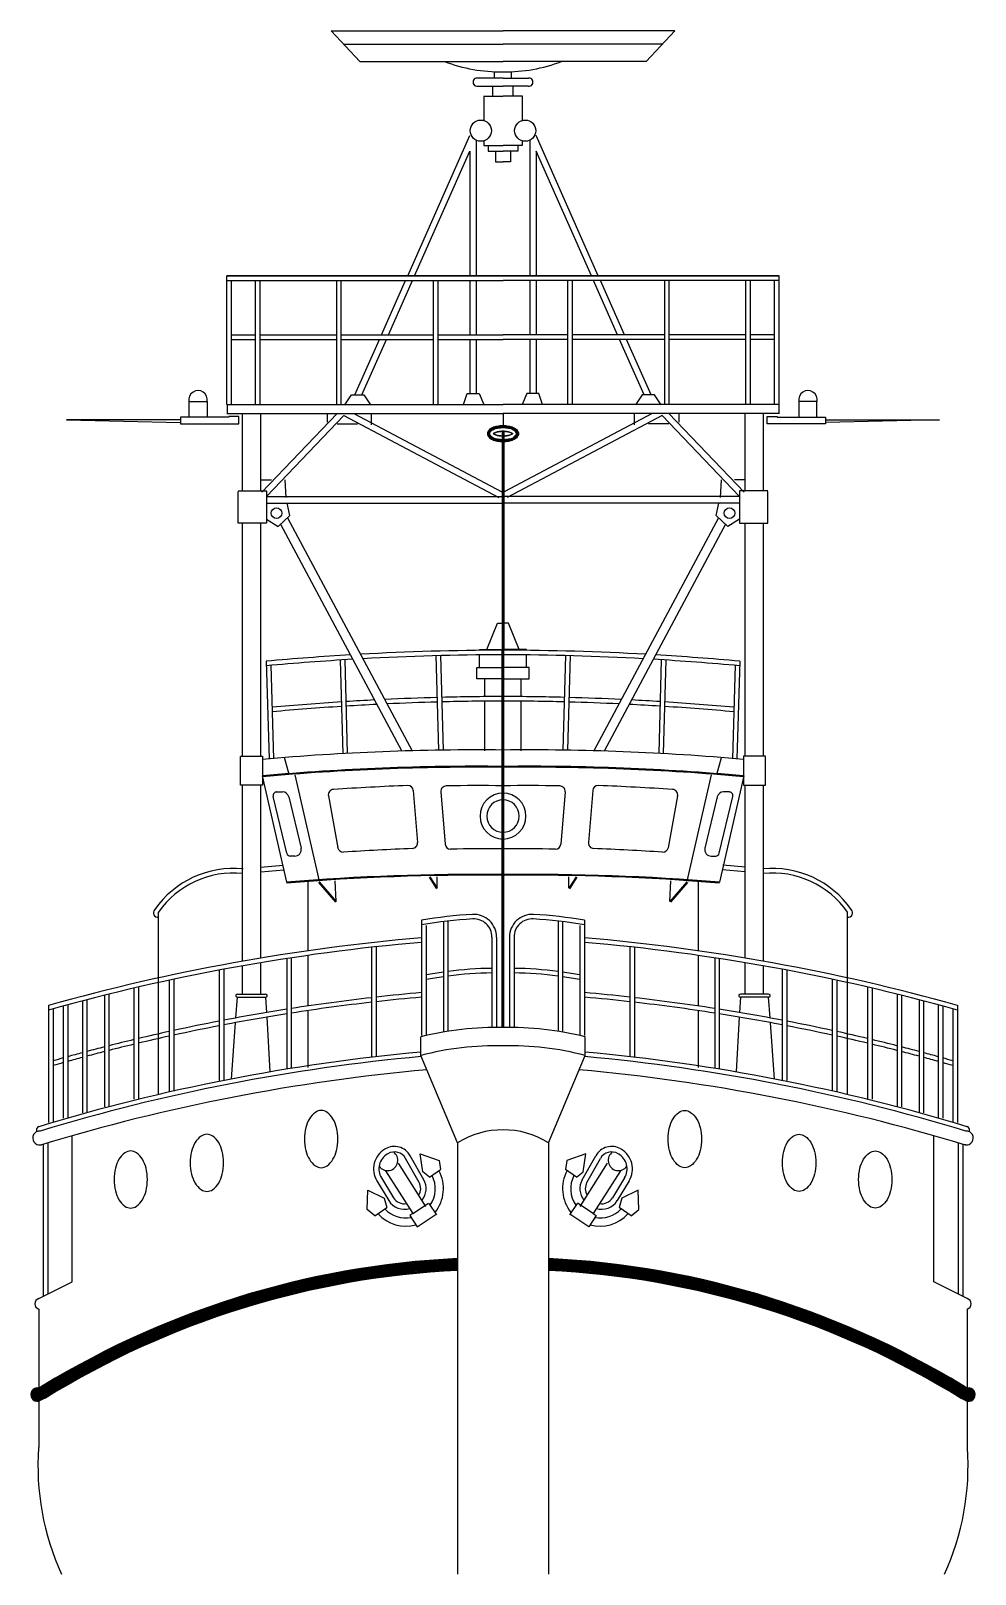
# Model space of a CAD drawing. Extents: x -4.7 to 5.7, y 0 to 17.
import ezdxf

# ---------------------------------------------------------------- set-up
doc = ezdxf.new("R2010")
doc.units = 0
doc.linetypes.add('CONTINUA', pattern=[0])
doc.layers.get('0').update_dxf_attribs({"linetype": 'CONTINUA'})

msp = doc.modelspace()

# ---------------------------------------------------------------- linework, layer by layer
at = {"color": 0}
for p, q in [((-1.388, 16.957), (-1.073, 16.62)), ((-1.388, 16.957), (0.5, 16.957)), ((-1.249, 16.809), (0.5, 16.809)), ((2.388, 16.957), (0.5, 16.957)), ((2.249, 16.809), (0.5, 16.809)), ((2.388, 16.957), (2.073, 16.62)), ((-1.073, 16.62), (0.5, 16.62)), ((2.073, 16.62), (0.5, 16.62)), ((0.405, 16.434), (0.405, 16.506)), ((0.595, 16.434), (0.595, 16.506)), ((0.5, 16.438), (0.219, 16.438)), ((0.223, 16.349), (0.5, 16.349)), ((0.389, 16.236), (0.389, 16.345)), ((0.5, 16.438), (0.781, 16.438)), ((0.777, 16.349), (0.5, 16.349)), ((0.611, 16.236), (0.611, 16.345)), ((0.288, 16.244), (0.288, 15.965)), ((0.288, 16.24), (0.498, 16.24)), ((0.712, 16.24), (0.502, 16.24)), ((0.712, 16.244), (0.712, 15.965)), ((-0.547, 14.265), (0.136, 15.808)), ((1.547, 14.265), (0.864, 15.808)), ((-0.471, 14.265), (0.136, 15.635)), ((0.136, 15.635), (0.136, 14.265)), ((0.206, 15.754), (0.206, 14.265)), ((0.288, 15.75), (0.288, 15.698)), ((0.288, 15.698), (0.5, 15.698)), ((0.336, 15.698), (0.336, 15.633)), ((0.336, 15.633), (0.5, 15.633)), ((0.417, 15.633), (0.417, 15.516)), ((0.712, 15.698), (0.5, 15.698)), ((0.664, 15.633), (0.5, 15.633)), ((0.583, 15.633), (0.583, 15.516)), ((0.664, 15.698), (0.664, 15.633)), ((0.712, 15.75), (0.712, 15.698)), ((0.794, 15.754), (0.794, 14.265)), ((0.864, 15.635), (0.864, 14.265)), ((1.471, 14.265), (0.864, 15.635)), ((0.417, 15.516), (0.5, 15.516)), ((0.583, 15.516), (0.5, 15.516)), ((-2.533, 12.852), (-2.533, 14.265)), ((-2.533, 14.265), (0.5, 14.265)), ((0.5, 14.265), (-2.533, 14.265)), ((-1.167, 14.265), (0.5, 14.265)), ((2.167, 14.265), (0.5, 14.265)), ((0.5, 14.265), (3.533, 14.265)), ((3.533, 14.265), (0.5, 14.265)), ((3.533, 12.852), (3.533, 14.265)), ((-2.533, 14.215), (0.5, 14.215)), ((-2.483, 12.852), (-2.483, 14.215)), ((-2.219, 12.852), (-2.219, 14.215)), ((-2.169, 12.852), (-2.169, 14.215)), ((-1.327, 12.852), (-1.327, 14.215)), ((-1.277, 12.852), (-1.277, 14.215)), ((-0.835, 13.615), (-0.57, 14.215)), ((-0.759, 13.615), (-0.493, 14.215)), ((-0.262, 12.852), (-0.262, 14.215)), ((-0.212, 12.852), (-0.212, 14.215)), ((0.136, 14.215), (0.136, 13.615)), ((0.206, 14.215), (0.206, 13.615)), ((3.533, 14.215), (0.5, 14.215)), ((0.794, 14.215), (0.794, 13.615)), ((0.864, 14.215), (0.864, 13.615)), ((1.212, 12.852), (1.212, 14.215)), ((1.262, 12.852), (1.262, 14.215)), ((1.759, 13.615), (1.493, 14.215)), ((1.835, 13.615), (1.57, 14.215)), ((2.277, 12.852), (2.277, 14.215)), ((2.327, 12.852), (2.327, 14.215)), ((3.169, 12.852), (3.169, 14.215)), ((3.219, 12.852), (3.219, 14.215)), ((3.483, 12.852), (3.483, 14.215)), ((-2.483, 13.615), (-2.219, 13.615)), ((-2.169, 13.615), (-1.327, 13.615)), ((-1.277, 13.615), (-0.262, 13.615)), ((-0.212, 13.615), (0.5, 13.615)), ((1.212, 13.615), (0.5, 13.615)), ((2.277, 13.615), (1.262, 13.615)), ((3.169, 13.615), (2.327, 13.615)), ((3.483, 13.615), (3.219, 13.615)), ((-2.483, 13.565), (-2.219, 13.565)), ((-2.169, 13.565), (-1.327, 13.565)), ((-1.277, 13.565), (-0.262, 13.565)), ((-1.126, 12.958), (-0.858, 13.565)), ((-1.05, 12.958), (-0.781, 13.565)), ((-0.212, 13.565), (0.5, 13.565)), ((0.136, 13.565), (0.136, 12.972)), ((0.206, 13.565), (0.206, 12.972)), ((1.212, 13.565), (0.5, 13.565)), ((0.794, 13.565), (0.794, 12.972)), ((0.864, 13.565), (0.864, 12.972)), ((2.277, 13.565), (1.262, 13.565)), ((2.05, 12.958), (1.781, 13.565)), ((2.126, 12.958), (1.858, 13.565)), ((3.169, 13.565), (2.327, 13.565)), ((3.483, 13.565), (3.219, 13.565)), ((-1.237, 12.848), (-1.164, 12.958)), ((-1.164, 12.958), (-1.027, 12.958)), ((-1.027, 12.958), (-0.954, 12.848)), ((0.066, 12.852), (0.107, 12.972)), ((0.107, 12.972), (0.237, 12.972)), ((0.237, 12.972), (0.289, 12.852)), ((0.763, 12.972), (0.711, 12.852)), ((0.893, 12.972), (0.763, 12.972)), ((0.934, 12.852), (0.893, 12.972)), ((2.027, 12.958), (1.954, 12.848)), ((2.164, 12.958), (2.027, 12.958)), ((2.237, 12.848), (2.164, 12.958)), ((-2.949, 12.885), (-2.748, 12.885)), ((-2.949, 12.711), (-2.949, 12.885)), ((-2.748, 12.885), (-2.748, 12.711)), ((-2.533, 12.852), (0.5, 12.852)), ((-2.533, 12.752), (0.5, 12.752)), ((-2.528, 12.848), (-2.528, 12.747)), ((-2.51, 12.72), (-2.51, 12.711)), ((-2.4, 12.72), (-2.51, 12.72)), ((-2.4, 12.638), (-2.4, 12.72)), ((-2.361, 11.904), (-2.361, 12.752)), ((-2.161, 11.904), (-2.161, 12.752)), ((-2.148, 11.888), (-1.322, 12.752)), ((-2.098, 11.839), (-1.247, 12.729)), ((-1.43, 12.747), (-1.43, 12.656)), ((-1.247, 12.729), (0.456, 11.831)), ((-1.14, 12.752), (0.489, 11.893)), ((-0.944, 12.628), (-0.944, 12.747)), ((3.533, 12.852), (0.5, 12.852)), ((0.5, 12.752), (0.5, 12.617)), ((3.533, 12.752), (0.5, 12.752)), ((0.5, 12.752), (0.5, 12.617)), ((2.14, 12.752), (0.511, 11.893)), ((2.247, 12.729), (0.544, 11.831)), ((1.944, 12.628), (1.944, 12.747)), ((3.098, 11.839), (2.247, 12.729)), ((3.148, 11.888), (2.322, 12.752)), ((2.43, 12.747), (2.43, 12.656)), ((3.161, 11.904), (3.161, 12.752)), ((3.361, 11.904), (3.361, 12.752)), ((3.4, 12.638), (3.4, 12.72)), ((3.4, 12.72), (3.51, 12.72)), ((3.51, 12.72), (3.51, 12.711)), ((3.528, 12.848), (3.528, 12.747)), ((3.949, 12.885), (3.748, 12.885)), ((3.748, 12.885), (3.748, 12.711)), ((3.949, 12.711), (3.949, 12.885)), ((-4.295, 12.682), (-3.041, 12.655)), ((-3.041, 12.682), (-4.295, 12.682)), ((-3.041, 12.711), (-3.041, 12.638)), ((-2.51, 12.711), (-3.041, 12.711)), ((-3.041, 12.638), (-2.4, 12.638)), ((-1.32, 12.638), (-1.1, 12.638)), ((0.49, 12.557), (0.49, 10.153)), ((0.5, 12.557), (0.5, 10.153)), ((0.5, 12.557), (0.5, 10.153)), ((0.51, 12.557), (0.51, 10.153)), ((2.32, 12.638), (2.1, 12.638)), ((4.041, 12.638), (3.4, 12.638)), ((3.51, 12.711), (4.041, 12.711)), ((4.041, 12.711), (4.041, 12.638)), ((4.041, 12.682), (5.295, 12.682)), ((5.295, 12.682), (4.041, 12.655)), ((-2.409, 11.904), (-2.098, 11.904)), ((-2.409, 11.547), (-2.409, 11.895)), ((-2.162, 12.024), (-2.043, 12.024)), ((-2.098, 11.904), (-2.098, 11.547)), ((-1.896, 12.024), (-1.887, 11.831)), ((2.896, 12.024), (2.887, 11.831)), ((3.162, 12.024), (3.043, 12.024)), ((3.409, 11.904), (3.098, 11.904)), ((3.098, 11.904), (3.098, 11.547)), ((3.409, 11.547), (3.409, 11.895)), ((-2.098, 11.839), (0.5, 11.839)), ((-2.098, 11.769), (0.5, 11.769)), ((-1.842, 11.63), (-1.869, 11.767)), ((3.098, 11.839), (0.5, 11.839)), ((3.098, 11.769), (0.5, 11.769)), ((2.842, 11.63), (2.869, 11.767)), ((-2.098, 11.547), (-2.409, 11.547)), ((-2.361, 8.986), (-2.361, 11.547)), ((-2.161, 8.986), (-2.161, 11.547)), ((-2.098, 11.593), (-1.97, 11.51)), ((-1.97, 11.51), (-1.842, 11.63)), ((-1.943, 11.535), (-0.611, 9.043)), ((-1.867, 11.606), (-0.499, 9.046)), ((2.867, 11.606), (1.499, 9.046)), ((2.943, 11.535), (1.611, 9.043)), ((2.97, 11.51), (2.842, 11.63)), ((3.098, 11.593), (2.97, 11.51)), ((3.098, 11.547), (3.409, 11.547)), ((3.161, 8.986), (3.161, 11.547)), ((3.361, 8.986), (3.361, 11.547)), ((0.323, 10.158), (0.439, 10.449)), ((0.439, 10.449), (0.49, 10.449)), ((0.561, 10.449), (0.51, 10.449)), ((0.677, 10.158), (0.561, 10.449)), ((-2.1, 10.031), (-2.07, 8.957)), ((-1.289, 10.044), (-1.26, 9.016)), ((-1.239, 10.047), (-1.21, 9.017)), ((-0.236, 10.092), (-0.207, 9.052)), ((-0.186, 10.093), (-0.157, 9.053)), ((0.241, 10.151), (0.241, 10.158)), ((0.241, 10.158), (0.49, 10.158)), ((0.241, 9.96), (0.241, 10.101)), ((0.49, 6.006), (0.49, 10.153)), ((0.5, 6.005), (0.5, 10.153)), ((0.5, 6.005), (0.5, 10.153)), ((0.759, 10.158), (0.51, 10.158)), ((0.51, 6.006), (0.51, 10.153)), ((0.759, 10.151), (0.759, 10.158)), ((0.759, 9.96), (0.759, 10.101)), ((1.186, 10.093), (1.157, 9.053)), ((1.236, 10.092), (1.207, 9.052)), ((2.239, 10.047), (2.21, 9.017)), ((2.289, 10.044), (2.26, 9.016)), ((3.1, 10.031), (3.07, 8.957)), ((-2.049, 9.986), (-2.02, 8.958)), ((0.212, 9.96), (0.49, 9.96)), ((0.212, 9.837), (0.212, 9.96)), ((0.49, 9.837), (0.212, 9.837)), ((0.299, 9.642), (0.299, 9.837)), ((0.788, 9.96), (0.51, 9.96)), ((0.51, 9.837), (0.788, 9.837)), ((0.701, 9.642), (0.701, 9.837)), ((0.788, 9.837), (0.788, 9.96)), ((3.049, 9.986), (3.02, 8.958)), ((0.299, 9.045), (0.299, 9.592)), ((0.701, 9.045), (0.701, 9.592)), ((-2.385, 8.986), (-2.141, 8.986)), ((-2.385, 8.668), (-2.385, 8.983)), ((-2.141, 8.986), (-2.141, 8.668)), ((-1.847, 8.786), (-1.901, 8.971)), ((2.847, 8.786), (2.901, 8.971)), ((3.385, 8.986), (3.141, 8.986)), ((3.141, 8.986), (3.141, 8.668)), ((3.385, 8.668), (3.385, 8.983)), ((-2.141, 8.668), (-2.385, 8.668)), ((-2.361, 6.734), (-2.361, 8.668)), ((-2.161, 6.769), (-2.161, 8.668)), ((-2.145, 8.771), (-1.878, 7.602)), ((-1.787, 8.782), (-1.52, 7.613)), ((2.787, 8.782), (2.52, 7.613)), ((3.145, 8.771), (2.878, 7.602)), ((3.141, 8.668), (3.385, 8.668)), ((3.161, 6.769), (3.161, 8.668)), ((3.361, 6.734), (3.361, 8.668)), ((-1.875, 7.921), (-2.023, 8.546)), ((-1.984, 8.594), (-1.921, 8.594)), ((-1.853, 8.541), (-1.718, 7.975)), ((-1.418, 8.551), (-1.316, 7.982)), ((-0.485, 8.611), (-0.439, 8.038)), ((-0.182, 8.595), (-0.136, 8.021)), ((1.182, 8.595), (1.136, 8.021)), ((1.485, 8.611), (1.439, 8.038)), ((2.418, 8.551), (2.316, 7.982)), ((2.853, 8.541), (2.718, 7.975)), ((2.875, 7.921), (3.023, 8.546)), ((2.984, 8.594), (2.921, 8.594)), ((-1.786, 7.889), (-1.836, 7.889)), ((2.786, 7.889), (2.836, 7.889)), ((-2.165, 7.767), (-1.913, 7.788)), ((-2.161, 7.717), (-1.909, 7.738)), ((-0.311, 7.657), (-0.23, 7.531)), ((-0.302, 7.662), (-0.222, 7.537)), ((-0.222, 7.537), (-0.222, 7.662)), ((1.302, 7.662), (1.222, 7.537)), ((1.222, 7.537), (1.222, 7.662)), ((1.311, 7.657), (1.23, 7.531)), ((3.161, 7.717), (2.909, 7.738)), ((3.165, 7.767), (2.913, 7.788)), ((-1.643, 7.611), (-1.643, 6.849)), ((-1.528, 7.601), (-1.34, 7.385)), ((-1.52, 7.607), (-1.333, 7.391)), ((-1.333, 7.391), (-1.343, 7.618)), ((2.333, 7.391), (2.343, 7.618)), ((2.52, 7.607), (2.333, 7.391)), ((2.528, 7.601), (2.34, 7.385)), ((2.643, 7.611), (2.643, 6.849)), ((0.5, 6.005), (0.5, 7.318)), ((0.5, 6.005), (0.5, 7.318)), ((-3.284, 5.269), (-3.284, 7.273)), ((-0.394, 7.184), (-0.394, 5.919)), ((-0.344, 7.127), (-0.344, 5.919)), ((-0.155, 7.167), (-0.155, 5.965)), ((-0.105, 7.173), (-0.105, 5.965)), ((1.105, 7.173), (1.105, 5.965)), ((1.155, 7.167), (1.155, 5.965)), ((1.344, 7.127), (1.344, 5.919)), ((1.394, 7.184), (1.394, 5.919)), ((4.284, 5.269), (4.284, 7.273)), ((0.379, 6.999), (0.379, 6.006)), ((0.429, 6.999), (0.429, 6.006)), ((0.571, 6.999), (0.571, 6.006)), ((0.621, 6.999), (0.621, 6.006)), ((-1.643, 6.799), (-1.643, 6.243)), ((-0.944, 6.888), (-0.944, 5.686)), ((-0.894, 6.893), (-0.894, 5.686)), ((1.894, 6.893), (1.894, 5.686)), ((1.944, 6.888), (1.944, 5.686)), ((2.643, 6.799), (2.643, 6.243)), ((-2.618, 6.636), (-2.618, 5.424)), ((-2.568, 6.646), (-2.568, 5.424)), ((-2.361, 6.371), (-2.361, 6.684)), ((-2.161, 6.371), (-2.161, 6.718)), ((-1.876, 6.764), (-1.876, 5.557)), ((-1.826, 6.772), (-1.826, 5.557)), ((2.826, 6.772), (2.826, 5.557)), ((2.876, 6.764), (2.876, 5.557)), ((3.161, 6.371), (3.161, 6.718)), ((3.361, 6.371), (3.361, 6.684)), ((3.568, 6.646), (3.568, 5.424)), ((3.618, 6.636), (3.618, 5.424)), ((-3.504, 6.45), (-3.504, 5.217)), ((-3.166, 6.526), (-3.166, 5.308)), ((-3.116, 6.537), (-3.116, 5.308)), ((4.116, 6.537), (4.116, 5.308)), ((4.166, 6.526), (4.166, 5.308)), ((4.504, 6.45), (4.504, 5.217)), ((-4.12, 6.299), (-4.12, 5.07)), ((-4.07, 6.312), (-4.07, 5.07)), ((-3.878, 6.36), (-3.878, 5.135)), ((-3.828, 6.373), (-3.828, 5.135)), ((-3.554, 6.439), (-3.554, 5.217)), ((-2.434, 6.111), (-2.417, 6.341)), ((-2.417, 6.371), (-2.108, 6.371)), ((-2.417, 6.341), (-2.108, 6.341)), ((-2.108, 6.341), (-2.098, 6.171)), ((3.108, 6.341), (3.098, 6.171)), ((3.417, 6.371), (3.108, 6.371)), ((3.417, 6.341), (3.108, 6.341)), ((3.434, 6.111), (3.417, 6.341)), ((4.554, 6.439), (4.554, 5.217)), ((4.828, 6.373), (4.828, 5.135)), ((4.878, 6.36), (4.878, 5.135)), ((5.07, 6.312), (5.07, 5.07)), ((5.12, 6.299), (5.12, 5.07)), ((-4.491, 6.25), (-4.491, 4.964)), ((-4.441, 6.212), (-4.441, 4.964)), ((-4.33, 6.243), (-4.33, 5.011)), ((-4.28, 6.256), (-4.28, 5.011)), ((-2.095, 6.121), (-2.061, 5.518)), ((-1.643, 6.192), (-1.643, 5.568)), ((2.643, 6.192), (2.643, 5.568)), ((3.095, 6.121), (3.061, 5.518)), ((5.28, 6.256), (5.28, 5.011)), ((5.33, 6.243), (5.33, 5.011)), ((5.441, 6.212), (5.441, 4.964)), ((5.491, 6.25), (5.491, 4.964)), ((-2.484, 5.44), (-2.438, 6.06)), ((3.484, 5.44), (3.438, 6.06)), ((-0.402, 5.699), (-0.402, 5.905)), ((1.402, 5.699), (1.402, 5.905)), ((0, 4.739), (-0.402, 5.699)), ((1, 4.739), (1.402, 5.699)), ((-4.232, 3.213), (-4.232, 4.816)), ((5.232, 3.213), (5.232, 4.816)), ((-4.583, 4.716), (-4.569, 4.717)), ((-4.55, 4.716), (-4.55, 3.053)), ((-4.5, 4.738), (-4.5, 3.078)), ((-0.794, 4.672), (-0.8, 4.668)), ((-0.37, 4.333), (-0.519, 4.597)), ((-0.411, 4.619), (-0.201, 4.546)), ((-0.382, 4.419), (-0.411, 4.619)), ((0, 4.739), (0, 0)), ((1, 4.739), (1, 0)), ((1.411, 4.619), (1.201, 4.546)), ((1.37, 4.333), (1.519, 4.597)), ((1.382, 4.419), (1.411, 4.619)), ((1.794, 4.672), (1.8, 4.668)), ((5.5, 4.738), (5.5, 3.078)), ((5.55, 4.716), (5.55, 3.053)), ((5.583, 4.716), (5.569, 4.717)), ((-0.79, 4.43), (-0.49, 3.963)), ((-0.346, 4.039), (-0.649, 4.517)), ((-0.422, 4.303), (-0.571, 4.568)), ((-0.306, 4.362), (-0.382, 4.419)), ((-0.306, 4.362), (-0.187, 4.446)), ((-0.201, 4.546), (-0.186, 4.445)), ((1.201, 4.546), (1.186, 4.445)), ((1.306, 4.362), (1.187, 4.446)), ((1.306, 4.362), (1.382, 4.419)), ((1.346, 4.039), (1.649, 4.517)), ((1.422, 4.303), (1.571, 4.568)), ((1.79, 4.43), (1.49, 3.963)), ((-0.887, 4.323), (-0.754, 4.105)), ((-0.836, 4.354), (-0.703, 4.136)), ((1.836, 4.354), (1.703, 4.136)), ((1.887, 4.323), (1.754, 4.105)), ((-0.993, 4.007), (-0.985, 4.217)), ((-0.985, 4.217), (-0.805, 4.13)), ((-0.805, 4.13), (-0.776, 4.028)), ((-0.49, 3.963), (-0.317, 4.076)), ((-0.313, 4.072), (-0.23, 3.949)), ((1.313, 4.072), (1.23, 3.949)), ((1.49, 3.963), (1.317, 4.076)), ((1.805, 4.13), (1.776, 4.028)), ((1.985, 4.217), (1.805, 4.13)), ((1.993, 4.007), (1.985, 4.217)), ((-0.906, 3.938), (-0.993, 4.007)), ((-0.906, 3.938), (-0.776, 4.028)), ((-0.49, 3.963), (-0.523, 3.942)), ((-0.523, 3.942), (-0.443, 3.815)), ((-0.443, 3.815), (-0.233, 3.954)), ((1.443, 3.815), (1.233, 3.954)), ((1.523, 3.942), (1.443, 3.815)), ((1.49, 3.963), (1.523, 3.942)), ((1.906, 3.938), (1.776, 4.028)), ((1.906, 3.938), (1.993, 4.007)), ((-4.6, 3.028), (-4.232, 3.213)), ((5.6, 3.028), (5.232, 3.213)), ((-4.6, 2.912), (-4.6, 2.045)), ((5.6, 2.912), (5.6, 2.045)), ((-4.613, 2.046), (-4.679, 2.003)), ((5.613, 2.046), (5.679, 2.003)), ((-4.537, 1.94), (-4.6, 1.901)), ((-4.532, 1.932), (-4.6, 1.901)), ((-4.6, 1.901), (-4.6, 1.39)), ((5.532, 1.932), (5.6, 1.901)), ((5.537, 1.94), (5.6, 1.901)), ((5.6, 1.901), (5.6, 1.39))]:
    msp.add_line(p, q, dxfattribs=at)
for points in [[(0.668, 12.531, 0.188758), (0.654, 12.566, 0.101186), (0.612, 12.596, 0.059495), (0.563, 12.611, 0.045901), (0.499, 12.617, 0.045901), (0.435, 12.611, 0.059495), (0.385, 12.596, 0.101186), (0.344, 12.566, 0.188758), (0.33, 12.531, 0.188758), (0.344, 12.495, 0.101186), (0.385, 12.465, 0.059495), (0.435, 12.45, 0.045901), (0.499, 12.444, 0.045901), (0.563, 12.45, 0.059495), (0.612, 12.465, 0.101186), (0.654, 12.495, 0.188758)], [(0.332, 12.531, -0.188758), (0.346, 12.566, -0.101186), (0.388, 12.596, -0.059495), (0.437, 12.611, -0.045901), (0.501, 12.617, -0.045901), (0.565, 12.611, -0.059495), (0.615, 12.596, -0.101186), (0.656, 12.566, -0.188758), (0.67, 12.531, -0.188758), (0.656, 12.495, -0.101186), (0.615, 12.465, -0.059495), (0.565, 12.45, -0.045901), (0.501, 12.444, -0.045901), (0.437, 12.45, -0.059495), (0.388, 12.465, -0.101186), (0.346, 12.495, -0.188758)], [(0.658, 12.531, 0.188758), (0.647, 12.559, 0.101186), (0.608, 12.587, 0.059495), (0.561, 12.602, 0.045901), (0.499, 12.607, 0.045901), (0.436, 12.602, 0.059495), (0.389, 12.587, 0.101186), (0.351, 12.559, 0.188758), (0.34, 12.531, 0.188758), (0.351, 12.502, 0.101186), (0.389, 12.474, 0.059495), (0.436, 12.46, 0.045901), (0.499, 12.454, 0.045901), (0.561, 12.46, 0.059495), (0.608, 12.474, 0.101186), (0.647, 12.502, 0.188758)], [(0.342, 12.531, -0.188758), (0.353, 12.559, -0.101186), (0.392, 12.587, -0.059495), (0.439, 12.602, -0.045901), (0.501, 12.607, -0.045901), (0.564, 12.602, -0.059495), (0.611, 12.587, -0.101186), (0.649, 12.559, -0.188758), (0.66, 12.531, -0.188758), (0.649, 12.502, -0.101186), (0.611, 12.474, -0.059495), (0.564, 12.46, -0.045901), (0.501, 12.454, -0.045901), (0.439, 12.46, -0.059495), (0.392, 12.474, -0.101186), (0.353, 12.502, -0.188758)], [(0.648, 12.531, 0.188758), (0.639, 12.553, 0.101186), (0.604, 12.578, 0.059495), (0.559, 12.592, 0.045901), (0.499, 12.597, 0.045901), (0.438, 12.592, 0.059495), (0.393, 12.578, 0.101186), (0.358, 12.553, 0.188758), (0.35, 12.531, 0.188758), (0.358, 12.509, 0.101186), (0.393, 12.483, 0.059495), (0.438, 12.469, 0.045901), (0.499, 12.464, 0.045901), (0.559, 12.469, 0.059495), (0.604, 12.483, 0.101186), (0.639, 12.509, 0.188758)], [(0.352, 12.531, -0.188758), (0.361, 12.553, -0.101186), (0.396, 12.578, -0.059495), (0.441, 12.592, -0.045901), (0.501, 12.597, -0.045901), (0.562, 12.592, -0.059495), (0.607, 12.578, -0.101186), (0.642, 12.553, -0.188758), (0.65, 12.531, -0.188758), (0.642, 12.509, -0.101186), (0.607, 12.483, -0.059495), (0.562, 12.469, -0.045901), (0.501, 12.464, -0.045901), (0.441, 12.469, -0.059495), (0.396, 12.483, -0.101186), (0.361, 12.509, -0.188758)], [(0.605, 12.531, 0.073858), (0.588, 12.541, 0.059495), (0.552, 12.552, 0.045901), (0.499, 12.557, 0.045901), (0.446, 12.552, 0.059495), (0.41, 12.541, 0.073858), (0.393, 12.531, 0.073858), (0.41, 12.52, 0.059495), (0.446, 12.509, 0.045901), (0.499, 12.504, 0.045901), (0.552, 12.509, 0.059495), (0.588, 12.52, 0.073858)], [(0.395, 12.531, -0.073858), (0.412, 12.541, -0.059495), (0.448, 12.552, -0.045901), (0.501, 12.557, -0.045901), (0.554, 12.552, -0.059495), (0.59, 12.541, -0.073858), (0.607, 12.531, -0.073858), (0.59, 12.52, -0.059495), (0.554, 12.509, -0.045901), (0.501, 12.504, -0.045901), (0.448, 12.509, -0.059495), (0.412, 12.52, -0.073858)], [(-1.314, 4.78, 0.059304), (-1.329, 4.906, 0.072845), (-1.368, 5.002, 0.106712), (-1.433, 5.074, 0.155677), (-1.497, 5.094, 0.155677), (-1.561, 5.074, 0.106712), (-1.627, 5.002, 0.072845), (-1.665, 4.906, 0.059304), (-1.68, 4.78, 0.059304), (-1.665, 4.654, 0.072845), (-1.627, 4.558, 0.106712), (-1.561, 4.487, 0.155677), (-1.497, 4.466, 0.155677), (-1.433, 4.487, 0.106712), (-1.368, 4.558, 0.072845), (-1.329, 4.654, 0.059304)], [(2.314, 4.78, -0.059304), (2.329, 4.906, -0.072845), (2.368, 5.002, -0.106712), (2.433, 5.074, -0.155677), (2.497, 5.094, -0.155677), (2.561, 5.074, -0.106712), (2.627, 5.002, -0.072845), (2.665, 4.906, -0.059304), (2.68, 4.78, -0.059304), (2.665, 4.654, -0.072845), (2.627, 4.558, -0.106712), (2.561, 4.487, -0.155677), (2.497, 4.466, -0.155677), (2.433, 4.487, -0.106712), (2.368, 4.558, -0.072845), (2.329, 4.654, -0.059304)], [(-2.569, 4.519, 0.059304), (-2.584, 4.645, 0.072845), (-2.623, 4.741, 0.106712), (-2.688, 4.812, 0.155677), (-2.752, 4.833, 0.155677), (-2.817, 4.812, 0.106712), (-2.882, 4.741, 0.072845), (-2.921, 4.645, 0.059304), (-2.936, 4.519, 0.059304), (-2.921, 4.393, 0.072845), (-2.882, 4.297, 0.106712), (-2.817, 4.225, 0.155677), (-2.752, 4.205, 0.155677), (-2.688, 4.225, 0.106712), (-2.623, 4.297, 0.072845), (-2.584, 4.393, 0.059304)], [(3.569, 4.519, -0.059304), (3.584, 4.645, -0.072845), (3.623, 4.741, -0.106712), (3.688, 4.812, -0.155677), (3.752, 4.833, -0.155677), (3.817, 4.812, -0.106712), (3.882, 4.741, -0.072845), (3.921, 4.645, -0.059304), (3.936, 4.519, -0.059304), (3.921, 4.393, -0.072845), (3.882, 4.297, -0.106712), (3.817, 4.225, -0.155677), (3.752, 4.205, -0.155677), (3.688, 4.225, -0.106712), (3.623, 4.297, -0.072845), (3.584, 4.393, -0.059304)], [(-3.406, 4.336, 0.059304), (-3.421, 4.462, 0.072845), (-3.46, 4.558, 0.106712), (-3.525, 4.629, 0.155677), (-3.589, 4.65, 0.155677), (-3.653, 4.629, 0.106712), (-3.719, 4.558, 0.072845), (-3.757, 4.462, 0.059304), (-3.772, 4.336, 0.059304), (-3.757, 4.21, 0.072845), (-3.719, 4.114, 0.106712), (-3.653, 4.042, 0.155677), (-3.589, 4.022, 0.155677), (-3.525, 4.042, 0.106712), (-3.46, 4.114, 0.072845), (-3.421, 4.21, 0.059304)], [(4.406, 4.336, -0.059304), (4.421, 4.462, -0.072845), (4.46, 4.558, -0.106712), (4.525, 4.629, -0.155677), (4.589, 4.65, -0.155677), (4.653, 4.629, -0.106712), (4.719, 4.558, -0.072845), (4.757, 4.462, -0.059304), (4.772, 4.336, -0.059304), (4.757, 4.21, -0.072845), (4.719, 4.114, -0.106712), (4.653, 4.042, -0.155677), (4.589, 4.022, -0.155677), (4.525, 4.042, -0.106712), (4.46, 4.114, -0.072845), (4.421, 4.21, -0.059304)]]:
    msp.add_lwpolyline(points, format="xyb", close=True, dxfattribs=at)
for centre, radius in [((0.256, 15.86), 0.116), ((0.744, 15.86), 0.116), ((-1.988, 11.657), 0.0586), ((2.988, 11.657), 0.0586)]:
    msp.add_circle(centre, radius, dxfattribs=at)
for centre, radius, start, end in [((0.479, 18.267), 1.761, 249.2794, 270.6118), ((0.521, 18.267), 1.761, 269.3882, 290.7206), ((0.216, 16.393), 0.0449, 85.42, 279.7784), ((0.784, 16.393), 0.0449, 260.2216, 94.58), ((-2.849, 12.902), 0.102, 350.4182, 189.5818), ((3.849, 12.902), 0.102, 350.4182, 189.5818), ((0.573, -19.322), 29.474, 93.4026, 95.203), ((0.573, -19.322), 29.424, 93.3577, 95.2091), ((0.573, -19.322), 29.474, 90.1609, 93.1884), ((0.573, -19.322), 29.424, 90.1611, 93.1431), ((0.427, -19.322), 29.474, 86.8116, 89.8391), ((0.427, -19.322), 29.424, 86.8569, 89.8389), ((0.427, -19.322), 29.424, 84.7909, 86.6423), ((0.427, -19.322), 29.474, 84.797, 86.5974), ((0.573, -19.231), 28.874, 93.6712, 95.1836), ((0.573, -19.231), 28.824, 93.6748, 95.1899), ((0.573, -19.231), 28.874, 92.9465, 93.5719), ((0.573, -19.231), 28.824, 92.8998, 93.5754), ((0.573, -19.231), 28.874, 91.58, 92.7271), ((0.573, -19.231), 28.824, 91.58, 92.6799), ((0.573, -19.231), 28.874, 90.1642, 91.4808), ((0.573, -19.231), 28.824, 90.1645, 91.4806), ((0.427, -19.231), 28.874, 88.5192, 89.8358), ((0.427, -19.231), 28.824, 88.5194, 89.8355), ((0.427, -19.231), 28.824, 87.3201, 88.42), ((0.427, -19.231), 28.874, 87.2729, 88.42), ((0.427, -19.231), 28.824, 86.4246, 87.1002), ((0.427, -19.231), 28.874, 86.4281, 87.0535), ((0.427, -19.231), 28.824, 84.8101, 86.3252), ((0.427, -19.231), 28.874, 84.8164, 86.3288), ((0.207, -17.368), 26.424, 89.3645, 95.0974), ((0.793, -17.368), 26.424, 84.9026, 90.6355), ((0.207, -17.368), 26.244, 89.3645, 95.1323), ((0.207, -17.368), 26.234, 89.3645, 95.1342), ((0.793, -17.368), 26.244, 84.8677, 90.6355), ((0.793, -17.368), 26.234, 84.8658, 90.6355), ((1.131, -29.886), 38.588, 92.4932, 93.7053), ((-0.545, 8.606), 0.06, 4.6468, 92.4932), ((-0.122, 8.6), 0.06, 91.106, 184.5781), ((0.248, -10.554), 19.218, 89.2604, 91.106), ((0.752, -10.554), 19.218, 88.894, 90.7396), ((1.122, 8.6), 0.06, 355.4219, 88.894), ((1.545, 8.606), 0.06, 87.5068, 175.3532), ((-0.131, -29.886), 38.588, 86.2947, 87.5068), ((-1.984, 8.554), 0.04, 90, 191.6491), ((-1.921, 8.524), 0.07, 13.3809, 90), ((-1.359, 8.562), 0.06, 93.7053, 190.1723), ((0.5, 8.329), 0.252, 90, 270), ((0.5, 8.329), 0.178, 90, 270), ((0.5, 8.329), 0.252, 270, 90), ((0.5, 8.329), 0.178, 270, 90), ((2.359, 8.562), 0.06, 349.8277, 86.2947), ((2.921, 8.524), 0.07, 90, 166.6191), ((2.984, 8.554), 0.04, 348.3509, 90), ((-1.786, 7.959), 0.07, 270, 13.3809), ((-1.257, 7.993), 0.06, 190.1723, 273.5849), ((1.176, -30.839), 38.848, 92.4665, 93.5849), ((-0.498, 8.033), 0.06, 272.4665, 4.6468), ((-0.076, 8.026), 0.06, 184.5781, 271.0248), ((1.076, 8.026), 0.06, 268.9752, 355.4219), ((1.498, 8.033), 0.06, 175.3532, 267.5335), ((-0.176, -30.839), 38.848, 86.4151, 87.5335), ((2.257, 7.993), 0.06, 266.4151, 349.8277), ((2.786, 7.959), 0.07, 166.6191, 270), ((-1.836, 7.929), 0.04, 191.6491, 270), ((0.25, -10.21), 18.179, 89.2498, 91.0248), ((0.75, -10.21), 18.179, 88.9752, 90.7502), ((2.836, 7.929), 0.04, 270, 348.3509), ((-2.461, 6.702), 1.052, 84.2327, 145.2869), ((-2.461, 6.702), 1.002, 84.2327, 145.2869), ((0.207, -17.368), 25.057, 89.3645, 94.7727), ((0.207, -17.368), 25.047, 89.3645, 94.7727), ((0.793, -17.368), 25.057, 85.2273, 90.6355), ((0.793, -17.368), 25.047, 85.2273, 90.6355), ((3.461, 6.702), 1.052, 34.7131, 95.7673), ((3.461, 6.702), 1.002, 34.7131, 95.7673), ((-3.292, 7.266), 0.0486, 133.5327, 279.0441), ((4.292, 7.266), 0.0486, 260.9559, 46.4673), ((0.425, 2.573), 4.683, 93.188, 100.0678), ((0.425, 2.573), 4.633, 93.188, 100.1776), ((0.179, 6.999), 0.25, 0, 93.188), ((0.179, 6.999), 0.2, 0, 93.188), ((0.821, 6.999), 0.25, 86.812, 180), ((0.821, 6.999), 0.2, 86.812, 180), ((0.575, 2.573), 4.633, 79.8224, 86.812), ((0.575, 2.573), 4.683, 79.9322, 86.812), ((1.532, -15.313), 22.388, 94.9336, 105.6061), ((-0.532, -15.313), 22.388, 74.3939, 85.0664), ((1.532, -15.313), 22.338, 94.9447, 105.642), ((-0.532, -15.313), 22.338, 74.358, 85.0553), ((0.425, 2.573), 4.083, 98.1636, 100.851), ((0.425, 2.573), 4.083, 90.6529, 97.4554), ((0.575, 2.573), 4.083, 82.5446, 89.3471), ((0.575, 2.573), 4.083, 79.149, 81.8364), ((0.425, 2.573), 4.033, 98.2655, 100.9872), ((0.425, 2.573), 4.033, 90.661, 97.5484), ((0.575, 2.573), 4.033, 82.4516, 89.339), ((0.575, 2.573), 4.033, 79.0128, 81.7345), ((-2.42, 6.356), 0.0153, 79.4648, 280.5352), ((-2.105, 6.356), 0.0153, 259.4648, 100.5352), ((1.532, -15.313), 21.788, 96.5247, 98.8655), ((1.532, -15.313), 21.738, 96.5398, 98.8861), ((1.532, -15.313), 21.788, 95.0698, 96.3924), ((1.532, -15.313), 21.738, 95.0815, 96.4071), ((-0.532, -15.313), 21.788, 83.6076, 84.9302), ((-0.532, -15.313), 21.738, 83.5929, 84.9185), ((-0.532, -15.313), 21.788, 81.1345, 83.4753), ((-0.532, -15.313), 21.738, 81.1139, 83.4602), ((3.105, 6.356), 0.0153, 79.4648, 280.5352), ((3.42, 6.356), 0.0153, 259.4648, 100.5352), ((1.532, -15.313), 21.788, 98.9986, 100.8459), ((1.532, -15.313), 21.738, 99.0195, 100.8711), ((-0.532, -15.313), 21.788, 79.1541, 81.0014), ((-0.532, -15.313), 21.738, 79.1289, 80.9805), ((1.532, -15.313), 21.788, 102.451, 103.3634), ((1.532, -15.313), 21.788, 100.9798, 102.3163), ((1.532, -15.313), 21.738, 101.0053, 102.3451), ((0.425, 2.573), 3.433, 88.6733, 103.9478), ((0.575, 2.573), 3.433, 76.0522, 91.3267), ((-0.532, -15.313), 21.788, 77.6837, 79.0202), ((-0.532, -15.313), 21.738, 77.6549, 78.9947), ((-0.532, -15.313), 21.788, 76.6366, 77.549), ((1.532, -15.313), 21.788, 104.3761, 104.8976), ((1.532, -15.313), 21.788, 103.4986, 104.2404), ((1.532, -15.313), 21.738, 103.5302, 104.2739), ((1.532, -15.313), 21.738, 102.4801, 103.3947), ((0.425, 2.573), 3.233, 88.6733, 104.8298), ((0.575, 2.573), 3.233, 75.1702, 91.3267), ((-0.532, -15.313), 21.738, 76.6053, 77.5199), ((-0.532, -15.313), 21.788, 75.7596, 76.5014), ((-0.532, -15.313), 21.738, 75.7261, 76.4698), ((-0.532, -15.313), 21.788, 75.1024, 75.6239), ((1.532, -15.313), 21.138, 95.2502, 106.8632), ((1.532, -15.313), 21.088, 95.2502, 106.8632), ((1.532, -15.313), 21.788, 105.6064, 105.9106), ((1.532, -15.313), 21.738, 105.6433, 105.9481), ((1.532, -15.313), 21.788, 105.0337, 105.47), ((1.532, -15.313), 21.738, 105.0691, 105.5064), ((1.532, -15.313), 21.738, 104.4099, 104.9327), ((-0.532, -15.313), 21.088, 73.1368, 84.7498), ((-0.532, -15.313), 21.138, 73.1368, 84.7498), ((-0.532, -15.313), 21.738, 75.0673, 75.5901), ((-0.532, -15.313), 21.788, 74.53, 74.9663), ((-0.532, -15.313), 21.738, 74.4936, 74.9309), ((-0.532, -15.313), 21.788, 74.0894, 74.3936), ((-0.532, -15.313), 21.738, 74.0519, 74.3567), ((1.532, -15.313), 20.938, 95.1199, 106.9394), ((-0.532, -15.313), 20.938, 73.0606, 84.8801), ((-4.589, 4.792), 0.0767, 87.4572, 276.656), ((-4.581, 4.876), 0.0449, 115.145, 199.81), ((0.5, 3.933), 0.949, 58.1942, 121.8058), ((0.5, 3.933), 0.949, 58.1942, 121.8058), ((5.589, 4.792), 0.0767, 263.344, 92.5428), ((5.581, 4.876), 0.0449, 340.19, 64.855), ((-0.673, 4.453), 0.25, 120.4007, 211.3067), ((-0.673, 4.453), 0.19, 120.4007, 211.3067), ((-0.768, 4.546), 0.113, 214.8403, 55.1818), ((-0.693, 4.499), 0.2, 29.4547, 120.4007), ((-0.693, 4.499), 0.14, 29.4547, 120.4007), ((1.693, 4.499), 0.2, 59.5993, 150.5453), ((1.693, 4.499), 0.14, 59.5993, 150.5453), ((1.768, 4.546), 0.113, 124.8182, 325.1597), ((1.673, 4.453), 0.19, 328.6933, 59.5993), ((1.673, 4.453), 0.25, 328.6933, 59.5993), ((-0.566, 4.235), 0.412, 320.772, 28.7606), ((1.566, 4.235), 0.412, 151.2394, 219.228), ((-0.544, 4.235), 0.14, 328.955, 29.4547), ((-0.544, 4.235), 0.2, 320.647, 29.4547), ((-0.566, 4.235), 0.322, 325.6124, 26.9224), ((1.566, 4.235), 0.322, 153.0776, 214.3876), ((1.544, 4.235), 0.2, 150.5453, 219.353), ((1.544, 4.235), 0.14, 150.5453, 211.045), ((-0.583, 4.209), 0.2, 211.3067, 286.9547), ((-0.583, 4.209), 0.14, 211.3067, 279.8826), ((1.583, 4.209), 0.2, 253.0453, 328.6933), ((1.583, 4.209), 0.14, 260.1174, 328.6933), ((-0.566, 4.235), 0.412, 221.9459, 285.282), ((-0.566, 4.235), 0.322, 223.7842, 280.4119), ((1.566, 4.235), 0.412, 254.718, 318.0541), ((1.566, 4.235), 0.322, 259.5881, 316.2158), ((0.448, -6.117), 9.584, 92.6793, 122.3879), ((0.448, -6.117), 9.574, 92.6821, 122.4233), ((0.448, -6.117), 9.594, 92.6765, 122.3372), ((0.448, -6.117), 9.564, 92.6849, 122.4474), ((0.448, -6.117), 9.554, 92.6877, 122.4619), ((0.448, -6.117), 9.544, 92.6905, 122.4679), ((0.448, -6.117), 9.534, 92.6934, 122.4657), ((0.448, -6.117), 9.524, 92.6962, 122.455), ((0.552, -6.117), 9.594, 57.6628, 87.3235), ((0.552, -6.117), 9.584, 57.6121, 87.3207), ((0.552, -6.117), 9.574, 57.5767, 87.3179), ((0.552, -6.117), 9.564, 57.5526, 87.3151), ((0.552, -6.117), 9.554, 57.5381, 87.3123), ((0.552, -6.117), 9.544, 57.5321, 87.3095), ((0.552, -6.117), 9.534, 57.5343, 87.3066), ((0.552, -6.117), 9.524, 57.545, 87.3038), ((0.448, -6.117), 9.514, 92.699, 122.4352), ((0.448, -6.117), 9.504, 92.7019, 122.4049), ((0.448, -6.117), 9.494, 92.7047, 122.3611), ((0.448, -6.117), 9.484, 92.7076, 122.2972), ((0.448, -6.117), 9.474, 92.7104, 121.7456), ((0.448, -6.117), 9.464, 92.7133, 121.7456), ((0.552, -6.117), 9.514, 57.5648, 87.301), ((0.552, -6.117), 9.504, 57.5951, 87.2981), ((0.552, -6.117), 9.494, 57.6389, 87.2953), ((0.552, -6.117), 9.484, 57.7028, 87.2924), ((0.552, -6.117), 9.474, 58.2544, 87.2896), ((0.552, -6.117), 9.464, 58.2544, 87.2867), ((-4.582, 2.97), 0.0607, 107.4482, 252.5518), ((5.582, 2.97), 0.0607, 287.4482, 72.5518), ((-4.613, 1.973), 0.0732, 80.0049, 279.9951), ((5.613, 1.973), 0.0732, 260.0049, 99.9951), ((-1.791, 1.182), 2.817, 175.7622, 204.7993), ((2.791, 1.182), 2.817, 335.2007, 4.2378)]:
    msp.add_arc(centre, radius, start, end, dxfattribs=at)

doc.saveas('drawing.dxf')
